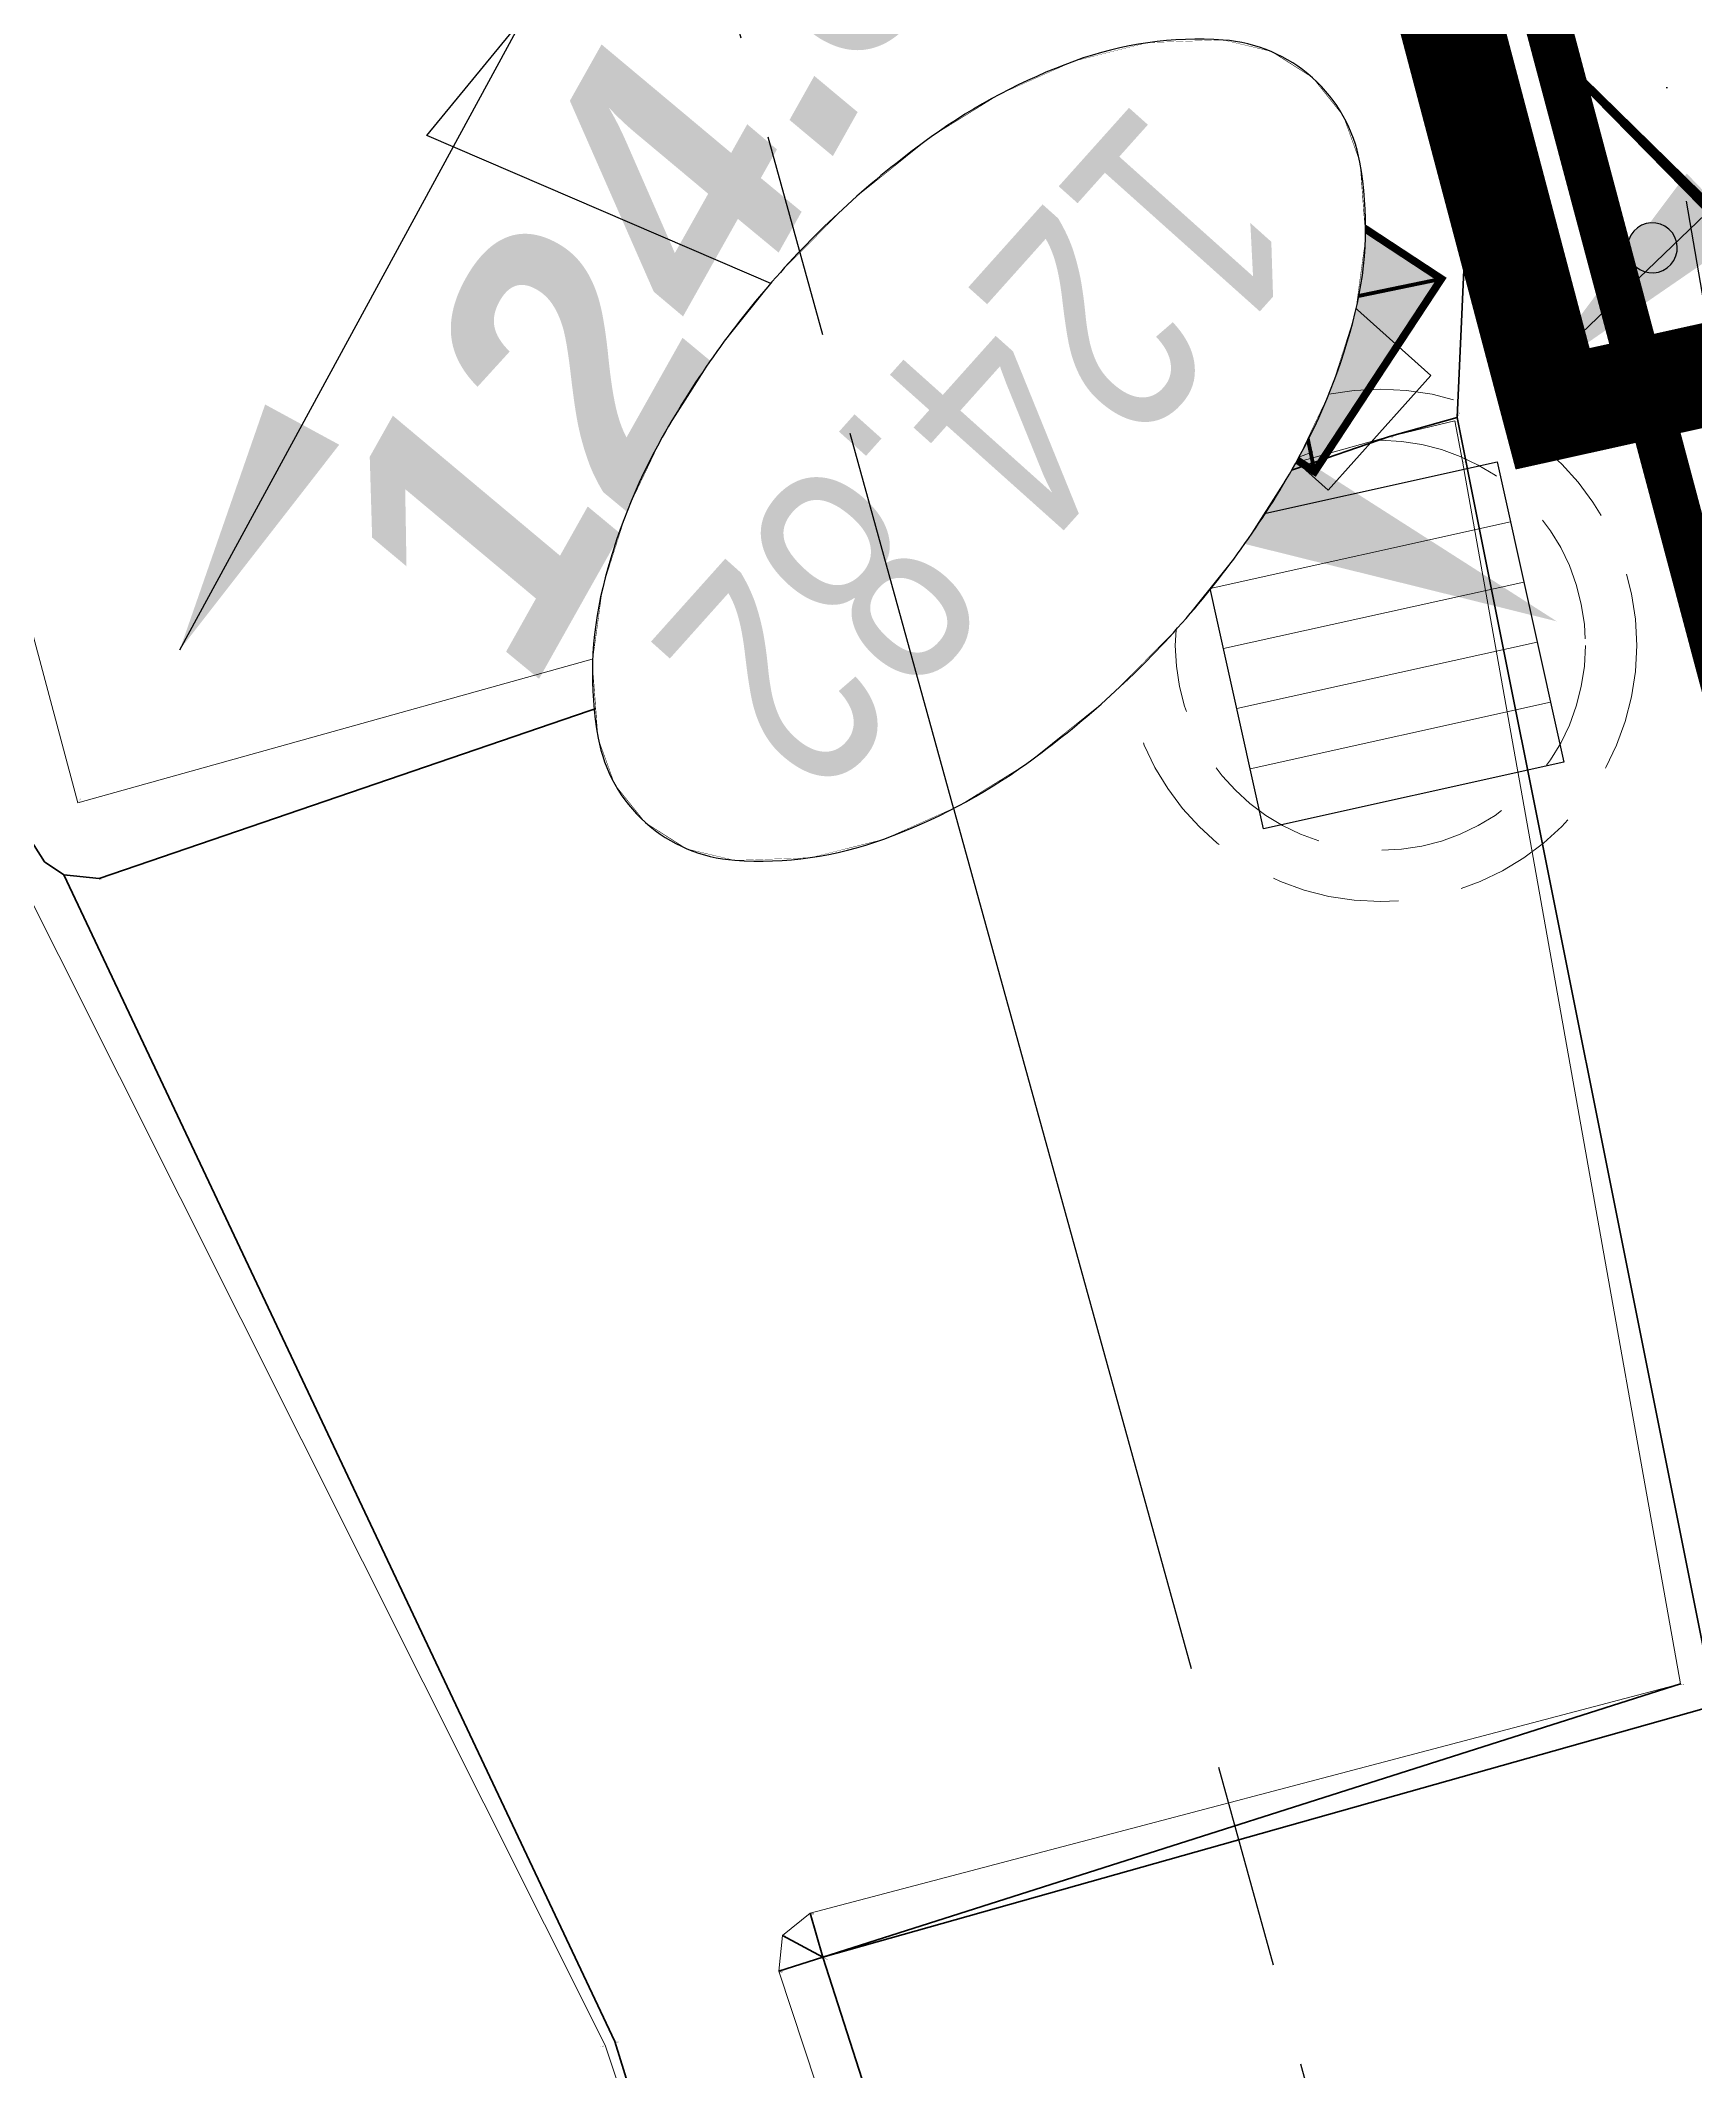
# Model space of a CAD drawing. Header units: metres. Extents: x -2858 to 512, y -1995 to 1252.
# Drawn here: x -1178.487 to -1175.26, y -903.477 to -899.515 of the extents above; entities that cross this region are included whole.
import ezdxf
from ezdxf import colors
from ezdxf.entities.mleader import LeaderData, LeaderLine
from ezdxf.enums import TextEntityAlignment as Align
from ezdxf.lldxf.tags import DXFTag
from ezdxf.math import Vec2, Vec3

# ---------------------------------------------------------------- set-up
doc = ezdxf.new("R2010")
doc.units = ezdxf.units.M
for name, pattern in [('AEP-2', [3.9000000000000004, 2.5, -0.2, 0.4, -0.2, 0.4, -0.2]), ('CACHE', [0.375, 0.25, -0.125]), ('Grille', [0.8, 0.4, -0.4])]:
    doc.linetypes.add(name, pattern=pattern)
for name, color, linetype in [('--ui- Rsx Humides- EP projeté', 150, 'EP proj'), ('--ui- Rsx Humides- EP texte', 5, 'Continuous'), ('--ui- Rsx Secs- CA projeté ouvrage', 7, 'CACHE'), ('--ui- Voirie- Signalisation', 7, 'Continuous'), ('04-NIV-COT', 1, 'Continuous'), ('05.2-EP-TXT', 5, 'Continuous'), ('07-AEP-RES', 94, 'AEP-2')]:
    doc.layers.add(name, color=color, linetype=linetype)
for name, color, linetype, lineweight, true_color in [('03-HCH-15x40-10cm', 7, 'Continuous', 0, 0xb196e4), ('Surface Projet - Textes - Altitudes', 7, 'Continuous', 0, 0x333399), ('Surface PROJET VOIRIE - Cotations - Cotation Points', 7, 'Continuous', 0, 0xc02000), ('Surface PROJET VOIRIE - Entrées en terre talus', 5, 'Continuous', 0, 0x0000ff), ("Surface PROJET VOIRIE - Réseaux d'écoulement", 7, 'Ligne écoulement', 70, 0x33cccc), ('Surface PROJET VOIRIE - Surfaces projet', 7, 'Continuous', 0, 0x333399), ('Surface PROJET VOIRIE - Textes - Altitudes', 7, 'Continuous', 0, 0x333399)]:
    doc.layers.add(name, color=color, linetype=linetype, lineweight=lineweight, true_color=true_color)
for name, color, linetype, lineweight in [('04-NIV-MSQ', 255, 'Continuous', 0), ('05.1-EP-RGD', 5, 'Continuous', 30), ('11-TEL-PVC28X2', 6, 'CACHE', 30)]:
    doc.layers.add(name, color=color, linetype=linetype, lineweight=lineweight)
doc.layers.add('05.2-EP-PAR', color=5, linetype='CACHE', lineweight=0, plot=False)
doc.styles.add('Altitude Surfaces projet', font='arialbi.ttf', dxfattribs={"height": 0.5})
doc.styles.add('ARIAL', font='arial.ttf')
doc.styles.add('CoteHor.3', font='arial.ttf', dxfattribs={"height": 0.0017})
doc.styles.add('Mensura_Standard', font='arial.ttf', dxfattribs={"height": 1})
doc.styles.get("Standard").update_dxf_attribs({"font": 'arial.ttf'})
tags = doc.linetypes.add('EP proj', pattern='A,0.3,-0.1,0.1,-0.1,0.3,-0.2,["EP",Standard,S=0.1,R=0,X=-0.1,Y=-0.05],-0.25', length=1.35).pattern_tags.tags
tags[14] = DXFTag(74, 10)
tags = doc.linetypes.add('Ligne écoulement', pattern='A,5,[">",Mensura_Standard,S=2,R=0,X=0,Y=-1],0', length=5).pattern_tags.tags
tags[13:14] = [DXFTag(74, 4), DXFTag(75, 0), DXFTag(340, '0'), DXFTag(46, 0.0), DXFTag(50, 0.0), DXFTag(44, 0.0), DXFTag(45, 0.0)]
doc.dimstyles.get("Standard").update_dxf_attribs({"dimtxt": 0.18, "dimasz": 0.18, "dimexe": 0.18, "dimexo": 0.0625, "dimgap": 0.09, "dimtad": 0, "dimtih": 1, "dimtoh": 1, "dimdec": 4, "dimzin": 0, "dimdsep": 46, "dimtxsty": 'Standard', "dimcen": 0.09, "dimadec": 0, "dimazin": 0, "dimtfac": 1, "dimtdec": 4, "dimtofl": 0, "dimtmove": 0, "dimatfit": 3, "dimfxl": 1, "dimtolj": 1, "dimtzin": 0, "dimarcsym": 0})

# ---------------------------------------------------------------- blocks, each defined once
blk = doc.blocks.new('EP-RAG800')
at = {"color": 255, "lineweight": 0}
blk.add_wipeout([(-0.3000000000000227, 0.3000000000116473), (0.29999999995341126, 0.3000000000116473), (0.2999999999534112, -0.2999999999999944), (-0.3000000000000225, -0.29999999999999427)], dxfattribs=at)
blk.add_lwpolyline([(-0.3000000000000227, 0.3000000000116473), (0.2999999999534111, 0.3000000000116473), (0.2999999999534111, -0.2999999999999944), (-0.3000000000000225, -0.2999999999999943)], close=True)
at = {"lineweight": 9, "flags": 128}
for points in [[(-0.1800000000233059, 0.3000000000116473), (-0.1800000000233057, -0.2999999999999944)], [(-0.06000000002330586, 0.3000000000116473), (-0.06000000002330574, -0.2999999999999943)], [(0.05999999997669413, 0.3000000000116473), (0.05999999997669424, -0.2999999999999944)], [(0.1799999999766941, 0.3000000000116473), (0.1799999999766942, -0.2999999999999944)]]:
    blk.add_lwpolyline(points, dxfattribs=at)
at = {"layer": '05.2-EP-PAR'}
for radius in [0.5000000000052389, 0.4000000000052387]:
    blk.add_circle((-2.330580173293129e-11, 5.826478188808437e-12), radius, dxfattribs=at)
blk = doc.blocks.new("Chambre de tirage Contrôle d'Accès")
at = {"layer": '--ui- Rsx Secs- CA projeté ouvrage', "linetype": 'ByBlock', "ltscale": 2, "true_color": 0xffffff}
h = blk.add_hatch(color=7, dxfattribs=at)
h.dxf.hatch_style = 1
h.paths.add_polyline_path([(-0.1500000000000057, 0.1500000000000057), (0.1499999999999915, 0.1500000000000057), (0.1499999999999915, -0.1500000000000341), (-0.1500000000000057, -0.1500000000000057)])
at = {"layer": '--ui- Rsx Secs- CA projeté ouvrage', "const_width": 0.01}
blk.add_lwpolyline([(-0.1500000000000057, 0.1500000000000057), (0.1499999999999915, 0.1500000000000057), (0.1499999999999915, -0.1500000000000341), (-0.1500000000000057, -0.1500000000000341)], close=True, dxfattribs=at)
at = {"layer": '--ui- Rsx Secs- CA projeté ouvrage', "const_width": 0.005}
for points in [[(-0.1500000000000057, -0.1500000000000057), (0.1499999999999915, 0.1500000000000057)], [(-0.1500000000000057, 0.1500000000000057), (0.1499999999999915, -0.1500000000000341)]]:
    blk.add_lwpolyline(points, dxfattribs=at)
blk = doc.blocks.new('ALTI')
at = {"layer": 'Surface PROJET VOIRIE - Textes - Altitudes', "color": 24, "true_color": 0x993300, "style": 'Altitude Surfaces projet'}
blk.add_text('124.82', height=0.4999999999999998, rotation=192.5029681670274, dxfattribs=at).set_placement((3564.477507012479, -892.2914949966562), align=Align.MIDDLE_LEFT)
blk = doc.blocks.new('NIV-HG')
h = blk.add_hatch(color=256)
edge = h.paths.add_edge_path()
edge.add_arc((0.09999999991850927, -0.1000000000058208), 0.01874999998835847, 180, 360)
edge.add_arc((0.09999999991850927, -0.1000000000058208), 0.01874999998835847, 0, 180)
blk.add_lwpolyline([(0.0812499999301508, -0.1000000000058208, 1), (0.1187499999068677, -0.1000000000058208, 1)], format="xyb", close=True)
at = {"layer": '04-NIV-MSQ', "flags": 128}
blk.add_lwpolyline([(0.1749999998719431, -0.375), (0.1810506744077429, -0.3386817118007457), (0.1985490699880756, -0.3062867297267076), (0.2378561664372683, -0.2653805180889321), (0.2848349569248967, -0.2335786437615752), (0.3403796417987905, -0.20865233130462), (0.3987955727498047, -0.1915026338829193), (0.4739488398190588, -0.179137871862622), (0.5499999998719431, -0.1750000000029104), (0.6260511599248275, -0.179137871862622), (0.7012044268194586, -0.1915026338392636), (0.7596203579450957, -0.20865233130462), (0.8151650428189896, -0.2335786437615752), (0.8621438333648257, -0.2653805181034841), (0.9014509298140183, -0.3062867296102922), (0.918949325394351, -0.3386817118007457), (0.9249999999301508, -0.375), (0.918949325394351, -0.4113182882138062), (0.9014509297558106, -0.4437132704042597), (0.862143833306618, -0.4846194819110679), (0.8151650428189896, -0.5164213562384248), (0.7596203579450957, -0.5413476686808281), (0.7012044273433276, -0.5584973660443211), (0.6260511599830352, -0.570862128137378), (0.5499999998719431, -0.5749999999970896), (0.4739488398190588, -0.570862128137378), (0.3987955725169741, -0.558497366058873), (0.3403796418569982, -0.54134766869538), (0.2848349569248967, -0.5164213562384248), (0.2378561664372683, -0.4846194819401717), (0.1985490702791139, -0.4437132707680576), (0.1810506744077429, -0.411318288257462)], close=True, dxfattribs=at)
blk.add_wipeout([(0.17499999987194315, -0.3749999999953919), (0.18105067443731632, -0.3386817118042329), (0.19854906998990324, -0.3062867297240426), (0.23785616644214652, -0.26538051809036833), (0.28483495693342104, -0.2335786437569053), (0.34037964184072944, -0.20865233130892946), (0.3987955727817254, -0.19150263388589783), (0.4739488398422602, -0.1791378718682788), (0.549999999901047, -0.17500000000460814), (0.6260511599598337, -0.1791378718682788), (0.7012044268457455, -0.1915026338422421), (0.7596203579613645, -0.20865233130892946), (0.8151650428250172, -0.2335786437569053), (0.8621438334036031, -0.26538051810128227), (0.9014509298558464, -0.3062867296149032), (0.9189493254084333, -0.3386817118042329), (0.9249999999301508, -0.3749999999953919), (0.9189493254084333, -0.4113182882192927), (0.9014509297685349, -0.4437132704086224), (0.8621438333162916, -0.48461948191132936), (0.8151650428250172, -0.5164213562338784), (0.7596203579613645, -0.5413476686818544), (0.7012044273696145, -0.5584973660503163), (0.6260511600034894, -0.570862128133419), (0.549999999901047, -0.5749999999970896), (0.4739488398422602, -0.570862128133419), (0.39879557251979103, -0.5584973660612302), (0.3403796418843853, -0.5413476686927683), (0.28483495693342104, -0.5164213562338784), (0.23785616644214652, -0.4846194819440712), (0.19854907029549357, -0.4437132707687823), (0.18105067443731632, -0.4113182882629485)]).dxf.layer = '04-NIV-MSQ'
blk.add_lwpolyline([(0.1749999998719431, -0.375, 0.1666013135343036), (0.1985490700462833, -0.4437132704770193, 0.1055136302992702), (0.2848349569248967, -0.5164213562384248, 0.06823949699412582), (0.3987955725169741, -0.558497366058873, 0.0544090564489275), (0.5499999998719431, -0.5749999999970896, 0.05440905642072974), (0.7012044273433276, -0.5584973660443211, 0.06823949688384098), (0.8151650428189896, -0.5164213562384248, 0.1055136303805136), (0.9014509297558106, -0.4437132704042597, 0.1666013137011871), (0.9249999999301508, -0.375, 0.1666013138013172), (0.9014509297558106, -0.3062867296393961, 0.1055136305300926), (0.8151650428189896, -0.2335786437615752, 0.06823949685431131), (0.7012044272851199, -0.1915026339265751, 0.05440905634616275), (0.5499999998719431, -0.1750000000029104, 0.05440905638041151), (0.3987955724587664, -0.1915026339265751, 0.06823949685431055), (0.2848349569248967, -0.2335786437615752, 0.1055136306482895), (0.1985490700462833, -0.3062867296248442, 0.1666013137679404)], format="xyb", close=True)
at = {"style": 'ARIAL', "width": 0.75}
blk.add_attdef('COTE', text='', height=0.175, dxfattribs=at).set_placement((0.5499999999301508, -0.3749999999854481), align=Align.MIDDLE_CENTER)
blk = doc.blocks.new('ASSAI')
at = {"layer": 'Surface PROJET VOIRIE - Entrées en terre talus', "flags": 128}
blk.add_lwpolyline([(1252.460482956111, -334.4948961076595), (1251.759280856942, -335.7151236159305), (1251.759280856871, -335.7151236187578), (1251.70290456676, -335.7562943027759), (1251.634147504631, -335.7451692683455), (1250.168603285656, -334.779136886295), (1248.675481421721, -336.6870600314895), (1248.626697301463, -336.750519554528), (1248.626697304222, -336.7505195574272), (1248.734154700608, -336.8252565651626), (1249.247672079502, -337.111921586013), (1251.055522948661, -338.1250650454517), (1251.055522951488, -338.1250650455227), (1251.096069436994, -338.1809238152667), (1252.074972329263, -335.8625954718599), (1252.546898653264, -335.07561517983)], dxfattribs=at)
at = {"layer": "Surface PROJET VOIRIE - Réseaux d'écoulement", "flags": 128}
for points in [[(1259.281447104059, -334.7653166579455), (1257.875565940537, -334.3433144302526), (1257.742409334102, -334.2914779103647), (1257.736382039164, -334.2891315444899), (1254.472727127818, -333.0186236947974), (1253.463713687941, -332.6258249684181), (1251.681955253816, -335.6698628337809)], [(1248.734154700608, -336.8252565651626), (1248.618991519347, -336.7517749680429), (1250.155701027486, -334.7009312910143), (1251.681955253816, -335.6698628337809)], [(1250.168603285656, -334.779136886295), (1251.681955253816, -335.6698628337809)], [(1252.546898653264, -335.07561517983), (1252.074972329263, -335.8625954718599), (1251.096069436994, -338.1809238152667)], [(1251.634147504631, -335.7451692683455), (1251.681955253816, -335.6698628337809)], [(1251.70290456676, -335.7562943027759), (1251.681955253816, -335.6698628337809)], [(1251.759280856942, -335.7151236159305), (1251.681955253816, -335.6698628337809)], [(1248.618991519347, -336.7517749680429), (1242.425519873218, -341.8118770176551)], [(1248.734154700608, -336.8252565651626), (1249.247672079502, -337.111921586013), (1251.055522948661, -338.1250650454517)], [(1251.055522951488, -338.1250650455227), (1251.096069436994, -338.1809238152667)], [(1251.055522948661, -338.1250650454517), (1251.055522951488, -338.1250650455227)], [(1251.055522951488, -338.1250650455227), (1251.055522948661, -338.1250650454517)], [(1251.075540609909, -338.3208120075159), (1251.102321854912, -338.2261958563463), (1251.096069436994, -338.1809238152667)]]:
    blk.add_lwpolyline(points, dxfattribs=at)
at = {"layer": 'Surface PROJET VOIRIE - Surfaces projet', "flags": 128}
for points in [[(1246.458519867247, -345.1604264113671), (1250.973277810542, -338.2539627761306), (1248.618991519347, -336.7517749680429), (1250.155701027486, -334.7009312910143), (1251.681955253816, -335.6698628337809), (1253.463713687941, -332.6258249684181), (1257.875565940537, -334.3433144302526), (1260.408060953438, -335.1034914360891), (1260.487526420744, -335.1763570576589), (1268.336746045936, -336.0193692943689), (1275.712994118911, -337.3150313058197), (1278.768455926726, -337.5252948114697), (1281.419432717836, -336.5859775370653), (1283.249989428081, -336.1010922698897), (1285.870642434366, -333.3175143192319), (1286.812373178856, -335.210127308774), (1287.062234913612, -337.6291258947081), (1287.172757459111, -340.4567471198591), (1288.694053052769, -340.6130945556101), (1288.423635367241, -337.5122537457578), (1288.093445395211, -334.9440186605939), (1286.65984792428, -331.8276922696616), (1291.034363688551, -324.1949751563243), (1292.092806465483, -322.5235131048024)], [(1241.640248592243, -357.8601217485287), (1254.135222276689, -335.7713438748964), (1264.336738214644, -337.3910674711112), (1278.559561152447, -338.9216609866567), (1286.490929239608, -340.1232681818399), (1286.601621796879, -336.2783373244777), (1285.583841461348, -334.0882602320136), (1283.071108348414, -336.4300957094458), (1278.894149915337, -337.6890624731029), (1275.084162177335, -337.4425573494268), (1267.247909919581, -336.1832402072718), (1260.487526420744, -335.1763570576589), (1253.70371645345, -333.0477242313231), (1252.093024474108, -335.8712524420223), (1250.571214834191, -339.7271524128486), (1246.713458871893, -345.1760297238485)]]:
    blk.add_lwpolyline(points, dxfattribs=at)
at = {"layer": 'Surface PROJET VOIRIE - Textes - Altitudes', "color": 105, "true_color": 0x339966, "style": 'CoteHor.3'}
for s, p in [('124.86', (1250.16891123742, -334.7788439857798)), ('124.84', (1251.634455456395, -335.7448763678311)), ('124.84', (1251.759588808705, -335.7148307154151)), ('124.84', (1251.759588808635, -335.7148307182422)), ('124.84', (1251.703212518524, -335.7560014022609)), ('124.84', (1252.075280281026, -335.8623025713451)), ('124.83', (1248.675789373482, -336.6867671309741)), ('124.83', (1248.627005253228, -336.7502266540131)), ('124.83', (1248.627005255983, -336.7502266569111)), ('124.82', (1248.734462652371, -336.8249636646473)), ('124.82', (1249.247980031263, -337.1116286854974)), ('124.80', (1251.055830900424, -338.1247721449365)), ('124.80', (1251.055830903252, -338.1247721450073)), ('124.80', (1251.096377388757, -338.180630914751))]:
    blk.add_text(s, height=0.0017, rotation=133.5650505867674, dxfattribs=at).set_placement(p, align=Align.TOP_LEFT)
at = {"layer": 'Surface PROJET VOIRIE - Textes - Altitudes', "color": 24, "true_color": 0x993300, "style": 'CoteHor.3'}
for s, rotation, p in [('124.75', 103.6246338271069, (1251.681194394964, -335.6667237267267)), ('124.82', 190.3075170903939, (1248.615813646958, -336.7523529160586)), ('124.90', 192.1434074433803, (1250.970120084968, -338.25464223676))]:
    blk.add_text(s, height=0.0017, rotation=rotation, dxfattribs=at).set_placement(p, align=Align.MIDDLE_LEFT)
at = {"layer": 'Surface PROJET VOIRIE - Textes - Altitudes', "color": 96, "true_color": 0x008000, "style": 'CoteHor.3'}
blk.add_text('124.85', height=0.0017, rotation=154.3797811981787, dxfattribs=at).set_placement((1252.102323801141, -335.8757119690841), align=Align.MIDDLE_LEFT)
at = {"layer": 'Surface PROJET VOIRIE - Cotations - Cotation Points', "linetype": 'Continuous', "lineweight": 0}
for points in [[(1248.470334485707, -336.6907044006377), (1246.47159825847, -336.5410432838996)], [(1250.618194187377, -338.3052982203575), (1248.585994431403, -338.7864009914269)]]:
    blk.add_leader(points, dimstyle='Standard', override={"dimasz": 0.5}, dxfattribs=at)

msp = doc.modelspace()

# ---------------------------------------------------------------- hatches: boundary and pattern name
at = {"layer": '--ui- Rsx Humides- EP projeté', "linetype": 'Grille'}
h = msp.add_hatch(dxfattribs=at)
h.set_pattern_fill('ANSI36', color=5, scale=3.6, angle=-125.2777609185295, style=0)
h.set_pattern_definition([(279.7222390814705, (-2685.862911830716, 1374.90801564778), (0.5765237692289602, -0.7001975389231476), [1.124999999999998, -0.2249999999999998, 0, -0.2249999999999998])])
h.paths.add_polyline_path([(-1180.42018936853, -881.1753762201436), (-1165.588543053035, -876.6795461442214), (-1161.79938781905, -891.8278052136291), (-1160.390936604948, -898.2372139533543), (-1160.474640146283, -897.8514496235814), (-1160.125078608158, -898.9970885235102), (-1170.132660564281, -902.138304203196), (-1170.678023662923, -899.8312260341286), (-1175.17013782802, -900.9019221340955)])

# ---------------------------------------------------------------- linework, layer by layer
at = {"layer": '--ui- Rsx Humides- EP projeté', "color": 5, "linetype": 'EP proj', "const_width": 0.09}
msp.add_lwpolyline([(-1180.42018936853, -881.1753762201436), (-1165.588543053035, -876.6795461442214), (-1161.79938781905, -891.8278052136291), (-1160.390936604948, -898.2372139533543), (-1160.474640146283, -897.8514496235814), (-1160.125078608158, -898.9970885235102), (-1170.132660564281, -902.138304203196), (-1170.678023662923, -899.8312260341286), (-1175.17013782802, -900.9019221340955)], close=True, dxfattribs=at)
at = {"layer": '03-HCH-15x40-10cm', "const_width": 0.2, "flags": 128}
msp.add_lwpolyline([(-1172.682026075476, -891.0582623487842), (-1177.61404618869, -892.3736737992974), (-1175.538660483716, -900.2333827374886), (-1172.974704126831, -899.665495989525), (-1172.462950705351, -901.8015752516889)], dxfattribs=at)

# ---------------------------------------------------------------- next in the draw order: leaders
at = {"layer": '--ui- Rsx Humides- EP texte', "color": 5, "linetype": 'ByBlock', "ltscale": 2}
ml = msp.add_multileader_mtext('Standard', dxfattribs=at)
ml.set_content('{\\fVerdana|b0|i0|c0|p34;\\LBassin de rétention type infiltration ballast\\l hyp 20ANS\\PVolume utile =152m3 V réel:456m3 surface au sol 347m²\\PSOIT HT REMPLISSAGE 1,31ml}', color=5)
ml.set_leader_properties()
ml.build(insert=Vec2(0, 0))
ml.multileader.update_dxf_attribs({"has_text_frame": 1, "text_right_attachment_type": 6, "dogleg_length": 0.36, "arrow_head_size": 1.04})
ctx = ml.context
ctx.base_point, ctx.char_height, ctx.arrow_head_size, ctx.landing_gap_size, ctx.plane_origin, ctx.plane_x_axis, ctx.plane_y_axis = Vec3(-1179.242132529827, -896.3174124379012), 0.48, 1.04, 0.3200000000000001, Vec3(-1194.924850202337, -921.9812843694317), Vec3(-0.6343654985516325, -0.7730332555895243), Vec3(0.7730332555895243, -0.6343654985516325)
ctx.right_attachment = 6
notes = []
notes.append((ctx, [(0, (1, 1, 0), (-1179.013760950348, -896.039120465889), (-0.6343654985516326, -0.7730332555895242), 0.3600000000000003, [(0, [(-1171.890826913606, -888.5925287457537)], 0, [])])]))
ctx.mtext.insert, ctx.mtext.text_direction, ctx.mtext.rotation, ctx.mtext.flow_direction = Vec3(-1179.213499860543, -896.7548626705789), Vec3(-0.634365498551633, -0.7730332555895241), 0.04302758641908389, 5
ctx.mtext.has_bg_fill, ctx.mtext.bg_color, ctx.mtext.bg_scale_factor, ctx.mtext.bg_transparency, ctx.mtext.use_window_bg_color = 1, -1027028792, 1.5, 0, 1
for ctx, leaders in notes:
    for number, flags, end, landing, length, lines in leaders:
        leader = LeaderData()
        leader.index, (leader.has_last_leader_line, leader.has_dogleg_vector, leader.attachment_direction) = number, flags
        leader.last_leader_point, leader.dogleg_vector, leader.dogleg_length = Vec3(end), Vec3(landing), length
        for number, points, colour, breaks in lines:
            line = LeaderLine()
            line.index, line.vertices, line.color, line.breaks = number, Vec3.list(points), colors.encode_raw_color(colour), breaks
            leader.lines.append(line)
        ctx.leaders.append(leader)

# ---------------------------------------------------------------- next in the draw order: linework, layer by layer
msp.add_lwpolyline([(-1175.776285026997, -900.1684743945891), (-1175.999794322404, -899.9683654371022), (-1176.199903279891, -900.1918747325096), (-1175.976393984484, -900.3919836899966)], close=True)
at = {"layer": '11-TEL-PVC28X2', "color": 255, "flags": 128}
msp.add_lwpolyline([(-1162.94248027425, -878.1950677356979), (-1180.154062902683, -883.6369786479925), (-1175.994036448908, -900.0561263511461)], dxfattribs=at)

# ---------------------------------------------------------------- next in the draw order: block references
at = {"layer": '05.1-EP-RGD', "rotation": 102.490179170086}
msp.add_blockref('EP-RAG800', (-1175.874510362098, -900.6948205804383), dxfattribs=at)

# ---------------------------------------------------------------- next in the draw order: leaders
at = {"layer": '--ui- Rsx Humides- EP texte', "linetype": 'ByBlock', "ltscale": 2}
ml = msp.add_multileader_mtext('Standard', dxfattribs=at)
ml.set_content('{\\fVerdana|b0|i0|c0|p34;\\Louvrage de survers\\Pqsurverse 42L/S grille surversant directement dans la \\Pparcelle}', color=256)
ml.set_leader_properties()
ml.build(insert=Vec2(0, 0))
ml.multileader.update_dxf_attribs({"has_text_frame": 1, "text_right_attachment_type": 6, "dogleg_length": 0.36, "arrow_head_size": 1.04})
ctx = ml.context
ctx.base_point, ctx.char_height, ctx.arrow_head_size, ctx.landing_gap_size, ctx.plane_origin, ctx.plane_x_axis, ctx.plane_y_axis = Vec3(-1165.571342110955, -885.3618968285118), 0.48, 1.04, 0.3200000000000001, Vec3(-1163.535824401237, -899.8896261767604), Vec3(-0.6343654985516326, -0.7730332555895244), Vec3(0.7730332555895244, -0.6343654985516326)
ctx.right_attachment, ctx.text_align_type = 6, 2
notes = []
notes.append((ctx, [(1, (1, 1, 0), (-1177.734054734546, -899.7002780494767), (0.6343654985516326, 0.7730332555895242), 0.3600000000000003, [(0, [(-1175.530361444088, -900.6480643402524)], 0, [])])]))
ctx.mtext.insert, ctx.mtext.text_direction, ctx.mtext.rotation, ctx.mtext.alignment, ctx.mtext.flow_direction = Vec3(-1176.828960617921, -899.5633634747074), Vec3(-0.634365498551633, -0.7730332555895241), 0.04302758641908389, 3, 5
ctx.mtext.has_bg_fill, ctx.mtext.bg_color, ctx.mtext.bg_scale_factor, ctx.mtext.bg_transparency, ctx.mtext.use_window_bg_color = 1, -1027028792, 1.5, 0, 1
for ctx, leaders in notes:
    for number, flags, end, landing, length, lines in leaders:
        leader = LeaderData()
        leader.index, (leader.has_last_leader_line, leader.has_dogleg_vector, leader.attachment_direction) = number, flags
        leader.last_leader_point, leader.dogleg_vector, leader.dogleg_length = Vec3(end), Vec3(landing), length
        for number, points, colour, breaks in lines:
            line = LeaderLine()
            line.index, line.vertices, line.color, line.breaks = number, Vec3.list(points), colors.encode_raw_color(colour), breaks
            leader.lines.append(line)
        ctx.leaders.append(leader)

# ---------------------------------------------------------------- next in the draw order: linework, layer by layer
at = {"layer": '--ui- Voirie- Signalisation'}
msp.add_lwpolyline([(-1172.369587624574, -902.7036946097835, 0.1, 0, 0), (-1176.063027688834, -899.0122480908067, 0, 0, 0)], format="xyseb", dxfattribs=at)

# ---------------------------------------------------------------- next in the draw order: block references
at = {"layer": '--ui- Rsx Secs- CA projeté ouvrage', "ltscale": 15, "xscale": 1.5, "yscale": 1.5, "rotation": 326.679454167776}
msp.add_blockref("Chambre de tirage Contrôle d'Accès", (-1176.067221115683, -900.0443152297122), dxfattribs=at)

# ---------------------------------------------------------------- next in the draw order: block references
at = {"layer": '05.2-EP-TXT', "rotation": 228.1617603435354}
msp.add_blockref('ASSAI', (-91.9683917801492, -194.613972223109), dxfattribs=at)

# ---------------------------------------------------------------- next in the draw order: block references
at = {"layer": 'Surface Projet - Textes - Altitudes', "rotation": 228.1617603435354}
msp.add_blockref('ALTI', (1864.658915791046, 1159.813595980625), dxfattribs=at)

# ---------------------------------------------------------------- next in the draw order: block references
at = {"layer": '04-NIV-COT', "xscale": 2.600000000000001, "yscale": 2.600000000000001, "zscale": 2.600000000000001, "rotation": 228.1617603435354}
msp.add_blockref('NIV-HG', (-1174.977021381404, -899.8990261377037), dxfattribs=at).add_auto_attribs({'COTE': '124.82'})

# ---------------------------------------------------------------- next in the draw order: linework, layer by layer
at = {"layer": '07-AEP-RES', "color": 4, "flags": 128}
msp.add_lwpolyline([(-1158.419450830721, -907.4712686194482), (-1161.040941537847, -890.6845099665732), (-1159.572239047578, -889.1869321025277), (-1161.615957438204, -874.2487610227788), (-1177.64460128547, -879.3832703112118), (-1180.572385930963, -881.1780674369141), (-1180.963175876897, -885.6038195104646), (-1175.743312727451, -904.5014680303385), (-1200.740246284668, -925.8024028424181), (-1203.456790274478, -927.9623958106283), (-1197.113436656207, -933.8656615111715)], dxfattribs=at)

doc.saveas('drawing.dxf')
